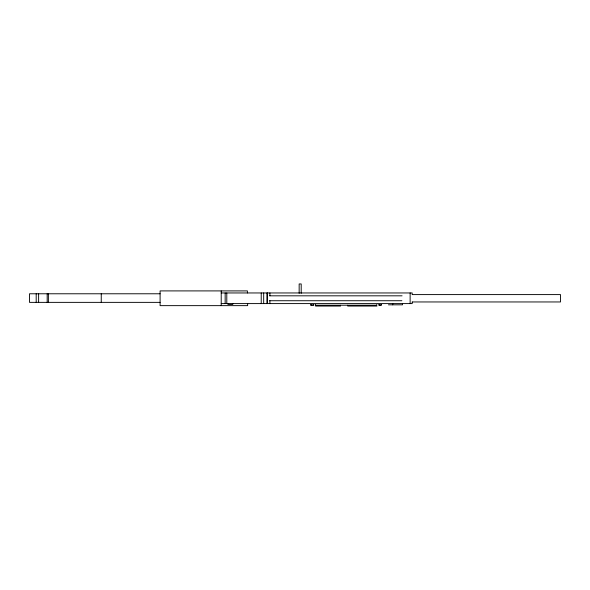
<?xml version="1.0" encoding="UTF-8"?>
<svg xmlns="http://www.w3.org/2000/svg" width="590" height="590" viewBox="0 0 590 590"><rect width="100%" height="100%" fill="white"/><g stroke="black" fill="none" stroke-linecap="round" stroke-linejoin="round"><path stroke-width="0.89" d="M221.22 292.957L412.181 292.957L412.181 294.594M160.097 293.776L29.5 293.776L29.5 302.368L160.097 302.368M412.41 294.594L560.5 294.594L560.5 301.955L412.41 301.955M269.689 295.819L402.07 295.819M269.49 300.73L401.886 300.73M221.22 303.592L412.181 303.592L412.181 301.955M388.434 304.824L402.491 304.824L402.491 303.592M315.591 305.229L376.796 305.229L376.796 304.411M376.966 306.048L347.709 306.048L347.709 305.229M410.131 292.957L410.131 303.592M392.726 303.592L392.726 304.824M381.317 304.411L381.317 305.229L378.861 305.229L378.861 304.411M380.911 304.411L380.911 305.229M379.274 304.411L379.274 305.229M340.548 305.229L340.548 306.048L315.591 306.048L315.591 304.411M313.806 304.411L313.806 305.229L310.532 305.229L310.532 304.411M312.988 304.411L312.988 305.229M311.35 304.411L311.35 305.229M301.202 293.296L301.202 283.952L299.159 283.952L299.159 293.296M269.903 292.957L269.903 295.819M269.903 300.73L269.903 303.592M267.322 292.957L267.322 303.592M267.027 292.957L267.027 303.592M263.678 292.957L263.678 303.592M261.223 292.957L261.223 303.592M247.638 303.592L247.638 305.642L160.097 305.642L160.097 290.907L247.409 290.907L247.409 292.957M232.799 303.592L232.799 304.411L227.888 304.411L227.888 303.592M226.796 292.957L226.796 303.592M225.159 292.957L225.159 303.592M221.22 290.907L221.22 305.642M101.251 293.776L101.251 302.368M48.38 293.776L48.38 302.368M47.178 293.776L47.178 302.368M38.608 293.776L38.608 302.368M36.197 293.776L36.197 302.368"/></g></svg>
